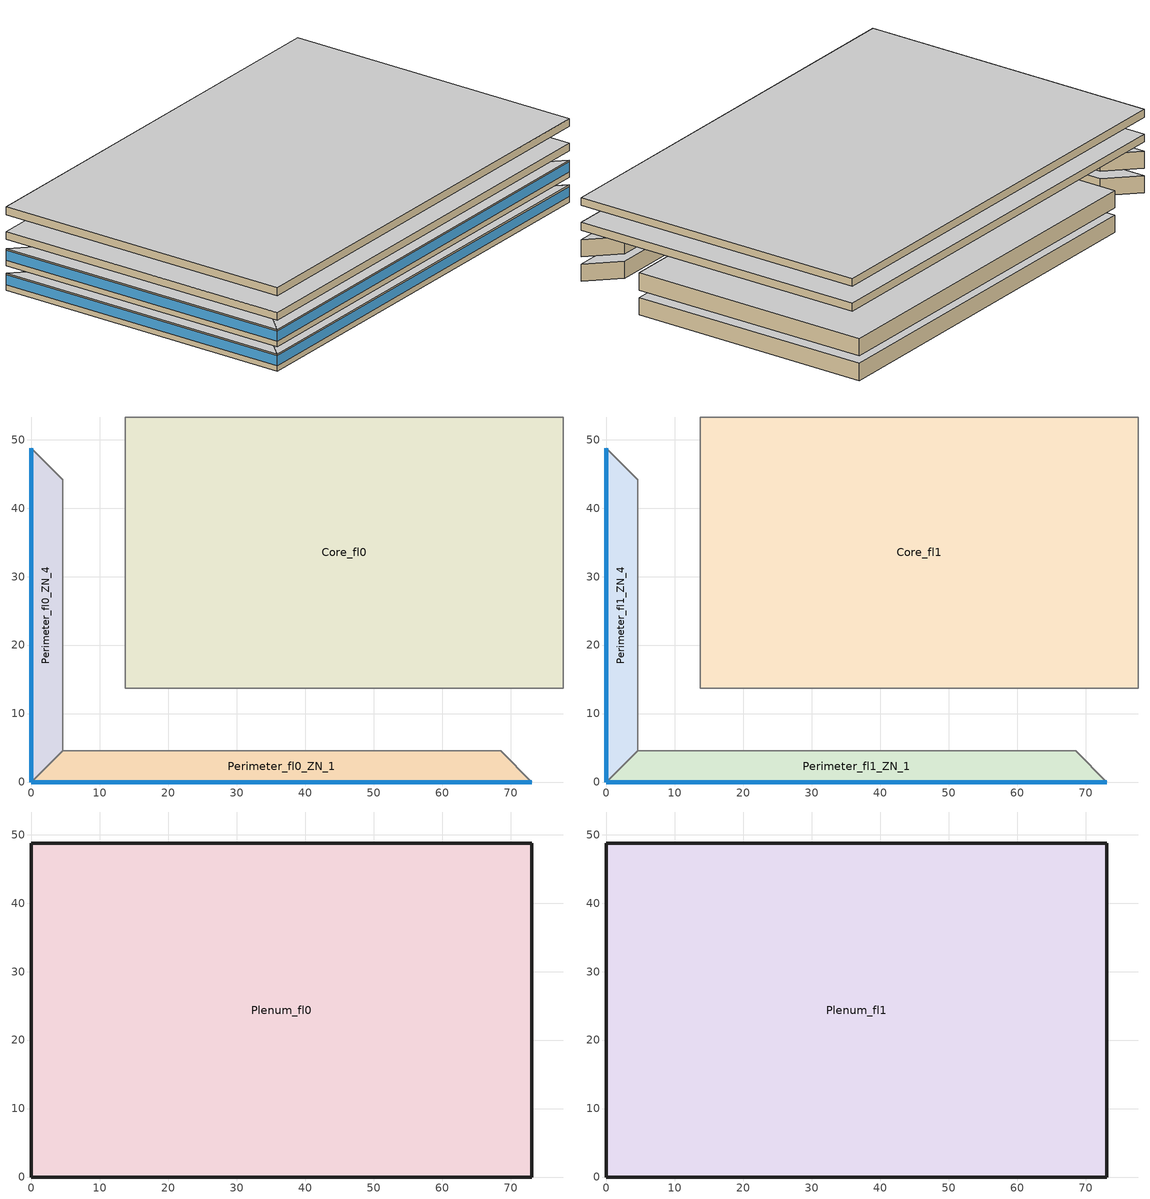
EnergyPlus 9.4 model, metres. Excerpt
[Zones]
Core_fl0
 floor adiabatic (INT-FLOOR-TOPSIDE): 77.68,53.31 77.68,13.72 13.72,13.72 13.72,53.31 z39.63
 wall to Perimeter_fl0_ZN_2 (int-walls): 77.68,13.72 77.68,53.31 z39.63:42.38
 wall to Perimeter_fl0_ZN_3 (int-walls): 77.68,53.31 13.72,53.31 z39.63:42.38
 wall to Perimeter_fl0_ZN_1 (int-walls): 13.72,13.72 77.68,13.72 z39.63:42.38
 wall to Perimeter_fl0_ZN_4 (int-walls): 13.72,53.31 13.72,13.72 z39.63:42.38
Perimeter_fl0_ZN_1
 floor adiabatic (INT-FLOOR-TOPSIDE): 68.53,4.57 73.11,0 0,0 4.57,4.57 z39.63
 wall outside (Mass Non-res Ext Wall): 0,0 73.11,0 z39.63:42.38
 wall to Perimeter_fl0_ZN_2 (int-walls): 73.11,0 68.53,4.57 z39.63:42.38
 wall to Perimeter_fl0_ZN_4 (int-walls): 4.57,4.57 0,0 z39.63:42.38
 window (Window Non-res Fixed): 0,0 73.11,0 z40.55:42.13
Perimeter_fl0_ZN_4
 floor adiabatic (INT-FLOOR-TOPSIDE): 4.57,4.57 0,0 0,48.74 4.57,44.16 z39.63
 wall outside (Mass Non-res Ext Wall): 0,48.74 0,0 z39.63:42.38
 wall to Perimeter_fl0_ZN_3 (int-walls): 4.57,44.16 0,48.74 z39.63:42.38
 window (Window Non-res Fixed): 0,48.74 0,0 z40.55:42.13
Core_fl1
 floor adiabatic (INT-FLOOR-TOPSIDE): 77.68,53.31 77.68,13.72 13.72,13.72 13.72,53.31 z43.59
 wall to Perimeter_fl1_ZN_2 (int-walls): 77.68,13.72 77.68,53.31 z43.59:46.34
 wall to Perimeter_fl1_ZN_3 (int-walls): 77.68,53.31 13.72,53.31 z43.59:46.34
 wall to Perimeter_fl1_ZN_1 (int-walls): 13.72,13.72 77.68,13.72 z43.59:46.34
 wall to Perimeter_fl1_ZN_4 (int-walls): 13.72,53.31 13.72,13.72 z43.59:46.34
Perimeter_fl1_ZN_1
 floor adiabatic (INT-FLOOR-TOPSIDE): 68.53,4.57 73.11,0 0,0 4.57,4.57 z43.59
 wall outside (Mass Non-res Ext Wall): 0,0 73.11,0 z43.59:46.34
 wall to Perimeter_fl1_ZN_2 (int-walls): 73.11,0 68.53,4.57 z43.59:46.34
 wall to Perimeter_fl1_ZN_4 (int-walls): 4.57,4.57 0,0 z43.59:46.34
 window (Window Non-res Fixed): 0,0 73.11,0 z44.51:46.09
Perimeter_fl1_ZN_4
 floor adiabatic (INT-FLOOR-TOPSIDE): 4.57,4.57 0,0 0,48.74 4.57,44.16 z43.59
 wall outside (Mass Non-res Ext Wall): 0,48.74 0,0 z43.59:46.34
 wall to Perimeter_fl1_ZN_3 (int-walls): 4.57,44.16 0,48.74 z43.59:46.34
 window (Window Non-res Fixed): 0,48.74 0,0 z44.51:46.09
Plenum_fl0
 floor to Perimeter_fl0_ZN_1 (DropCeiling): 73.11,0 0,0 4.57,4.57 68.53,4.57 z47.86
 floor to Perimeter_fl0_ZN_2 (DropCeiling): 73.11,0 68.53,4.57 68.53,44.16 73.11,48.74 z47.86
 floor to Perimeter_fl0_ZN_3 (DropCeiling): 0,48.74 73.11,48.74 68.53,44.16 4.57,44.16 z47.86
 floor to Perimeter_fl0_ZN_4 (DropCeiling): 0,0 0,48.74 4.57,44.16 4.57,4.57 z47.86
 floor to Core_fl0 (DropCeiling): 68.53,4.57 4.57,4.57 4.57,44.16 68.53,44.16 z47.86
 wall outside (Mass Non-res Ext Wall): 73.11,0 73.11,48.74 0,48.74 0,0 73.11,0 z47.86:49.08
 ceiling adiabatic (INT-FLOOR-UNDERSIDE): 73.11,48.74 0,48.74 0,0 73.11,0 z49.08
Plenum_fl1
 floor to Perimeter_fl1_ZN_1 (DropCeiling): 73.11,0 0,0 4.57,4.57 68.53,4.57 z51.83
 floor to Perimeter_fl1_ZN_2 (DropCeiling): 73.11,0 68.53,4.57 68.53,44.16 73.11,48.74 z51.83
 floor to Perimeter_fl1_ZN_3 (DropCeiling): 0,48.74 73.11,48.74 68.53,44.16 4.57,44.16 z51.83
 floor to Perimeter_fl1_ZN_4 (DropCeiling): 0,0 0,48.74 4.57,44.16 4.57,4.57 z51.83
 floor to Core_fl1 (DropCeiling): 68.53,4.57 4.57,4.57 4.57,44.16 68.53,44.16 z51.83
 wall outside (Mass Non-res Ext Wall): 73.11,0 73.11,48.74 0,48.74 0,0 73.11,0 z51.83:53.05
 ceiling adiabatic (INT-FLOOR-UNDERSIDE): 73.11,48.74 0,48.74 0,0 73.11,0 z53.05
[Building]
Ref Bldg Large Office New2004_v1.3_5.0: 0, City, 0.04, 0.2, FullInteriorAndExterior, 25, 6
[Site:GroundTemperature:BuildingSurface]
19.91, 19.92, 19.91, 19.93, 19.95, 20.04, 20.33, 20.06, 20.44, 20.09, 19.99, 19.95
[Site:Location]
USA CA-SAN FRANCISCO: 37.62, -122.4, -8, 5
[Site:WaterMainsTemperature]
Correlation: , 13.08, 8
[Construction]
DropCeiling: Std AC02
INT-FLOOR-TOPSIDE: MAT-CC05 4 HW CONCRETE, CP02 CARPET PAD
INT-FLOOR-UNDERSIDE: CP02 CARPET PAD, MAT-CC05 4 HW CONCRETE
InteriorFurnishings: Std Wood 6inch
Mass Non-res Ext Wall: 1IN Stucco, 8IN Concrete HW, Mass NonRes Wall Insulation, 1/2IN Gypsum
Window Non-res Fixed: NonRes Fixed Assembly Window
int-walls: 1/2IN Gypsum, 1/2IN Gypsum
[Material]
1/2IN Gypsum: Smooth, 0.0127, 0.16, 784.9, 830, 0.9, 0.92, 0.92
1IN Stucco: Smooth, 0.0253, 0.6918, 1858, 837, 0.9, 0.92, 0.92
8IN CONCRETE HW: Rough, 0.2032, 1.311, 2240, 836.8, 0.9, 0.7, 0.7
MAT-CC05 4 HW CONCRETE: Rough, 0.1016, 1.311, 2240, 836.8, 0.9, 0.7, 0.7
Mass NonRes Wall Insulation: MediumRough, 0.03654, 0.049, 265, 836.8, 0.9, 0.7, 0.7
Std AC02: MediumSmooth, 0.0127, 0.057, 288, 1339, 0.9, 0.7, 0.2
Std Wood 6inch: MediumSmooth, 0.15, 0.12, 540, 1210, 0.9, 0.7, 0.7
[Material:NoMass]
CP02 CARPET PAD: VeryRough, 0.2165, 0.9, 0.7, 0.8
[WindowMaterial:SimpleGlazingSystem]
NonRes Fixed Assembly Window: 6.927, 0.39
[ElectricEquipment]
Core_fl0_PlugMisc_Equip: Core_fl0, BLDG_EQUIP_SCH, Watts/Area, , 10.76, , 0, 0.5, 0, General
Core_fl1_PlugMisc_Equip: Core_fl1, BLDG_EQUIP_SCH, Watts/Area, , 10.76, , 0, 0.5, 0, General
Perimeter_fl0_ZN_1_PlugMisc_Equip: Perimeter_fl0_ZN_1, BLDG_EQUIP_SCH, Watts/Area, , 10.76, , 0, 0.5, 0, General
Perimeter_fl1_ZN_1_PlugMisc_Equip: Perimeter_fl1_ZN_1, BLDG_EQUIP_SCH, Watts/Area, , 10.76, , 0, 0.5, 0, General
Perimeter_fl0_ZN_2_PlugMisc_Equip: Perimeter_fl0_ZN_2, BLDG_EQUIP_SCH, Watts/Area, , 10.76, , 0, 0.5, 0, General
Perimeter_fl1_ZN_2_PlugMisc_Equip: Perimeter_fl1_ZN_2, BLDG_EQUIP_SCH, Watts/Area, , 10.76, , 0, 0.5, 0, General
Perimeter_fl0_ZN_3_PlugMisc_Equip: Perimeter_fl0_ZN_3, BLDG_EQUIP_SCH, Watts/Area, , 10.76, , 0, 0.5, 0, General
Perimeter_fl1_ZN_3_PlugMisc_Equip: Perimeter_fl1_ZN_3, BLDG_EQUIP_SCH, Watts/Area, , 10.76, , 0, 0.5, 0, General
Perimeter_fl0_ZN_4_PlugMisc_Equip: Perimeter_fl0_ZN_4, BLDG_EQUIP_SCH, Watts/Area, , 10.76, , 0, 0.5, 0, General
Perimeter_fl1_ZN_4_PlugMisc_Equip: Perimeter_fl1_ZN_4, BLDG_EQUIP_SCH, Watts/Area, , 10.76, , 0, 0.5, 0, General
[Exterior:FuelEquipment]
Elevators: Electricity, BLDG_ELEVATORS, 244400, Elevators
[Exterior:Lights]
Exterior Facade Lighting: ALWAYS_ON, 51260, AstronomicalClock, Exterior Facade Lighting
[InternalMass]
Core_fl0 Internal Mass: InteriorFurnishings, Core_fl0, 5065
Core_fl1 Internal Mass: InteriorFurnishings, Core_fl1, 5065
Perimeter_fl0_ZN_1 Internal Mass: InteriorFurnishings, Perimeter_fl0_ZN_1, 626.8
Perimeter_fl1_ZN_1 Internal Mass: InteriorFurnishings, Perimeter_fl1_ZN_1, 626.8
Perimeter_fl0_ZN_2 Internal Mass: InteriorFurnishings, Perimeter_fl0_ZN_2, 404
Perimeter_fl1_ZN_2 Internal Mass: InteriorFurnishings, Perimeter_fl1_ZN_2, 404
Perimeter_fl0_ZN_3 Internal Mass: InteriorFurnishings, Perimeter_fl0_ZN_3, 626.8
Perimeter_fl1_ZN_3 Internal Mass: InteriorFurnishings, Perimeter_fl1_ZN_3, 626.8
Perimeter_fl0_ZN_4 Internal Mass: InteriorFurnishings, Perimeter_fl0_ZN_4, 404
Perimeter_fl1_ZN_4 Internal Mass: InteriorFurnishings, Perimeter_fl1_ZN_4, 404
[Lights]
Core_fl0_Lights: Core_fl0, BLDG_LIGHT_SCH, Watts/Area, , 10.76, , 0, 0.7, 0.2, 1, General, No
Core_fl1_Lights: Core_fl1, BLDG_LIGHT_SCH, Watts/Area, , 10.76, , 0, 0.7, 0.2, 1, General, No
Perimeter_fl0_ZN_1_Lights: Perimeter_fl0_ZN_1, BLDG_LIGHT_SCH, Watts/Area, , 10.76, , 0, 0.7, 0.2, 1, General, No
Perimeter_fl1_ZN_1_Lights: Perimeter_fl1_ZN_1, BLDG_LIGHT_SCH, Watts/Area, , 10.76, , 0, 0.7, 0.2, 1, General, No
Perimeter_fl0_ZN_2_Lights: Perimeter_fl0_ZN_2, BLDG_LIGHT_SCH, Watts/Area, , 10.76, , 0, 0.7, 0.2, 1, General, No
Perimeter_fl1_ZN_2_Lights: Perimeter_fl1_ZN_2, BLDG_LIGHT_SCH, Watts/Area, , 10.76, , 0, 0.7, 0.2, 1, General, No
Perimeter_fl0_ZN_3_Lights: Perimeter_fl0_ZN_3, BLDG_LIGHT_SCH, Watts/Area, , 10.76, , 0, 0.7, 0.2, 1, General, No
Perimeter_fl1_ZN_3_Lights: Perimeter_fl1_ZN_3, BLDG_LIGHT_SCH, Watts/Area, , 10.76, , 0, 0.7, 0.2, 1, General, No
Perimeter_fl0_ZN_4_Lights: Perimeter_fl0_ZN_4, BLDG_LIGHT_SCH, Watts/Area, , 10.76, , 0, 0.7, 0.2, 1, General, No
Perimeter_fl1_ZN_4_Lights: Perimeter_fl1_ZN_4, BLDG_LIGHT_SCH, Watts/Area, , 10.76, , 0, 0.7, 0.2, 1, General, No
[OtherEquipment]
Spawn-Zone-Core_fl0-RadiantGains: None, Core_fl0, Spawn-RadiantGains-Schedule, EquipmentLevel, 0, 0, 0, 0, 1, 0
Spawn-Zone-Core_fl1-RadiantGains: None, Core_fl1, Spawn-RadiantGains-Schedule, EquipmentLevel, 0, 0, 0, 0, 1, 0
Spawn-Zone-Plenum_fl0-RadiantGains: None, Plenum_fl0, Spawn-RadiantGains-Schedule, EquipmentLevel, 0, 0, 0, 0, 1, 0
Spawn-Zone-Plenum_fl1-RadiantGains: None, Plenum_fl1, Spawn-RadiantGains-Schedule, EquipmentLevel, 0, 0, 0, 0, 1, 0
Spawn-Zone-Perimeter_fl0_ZN_1-RadiantGains: None, Perimeter_fl0_ZN_1, Spawn-RadiantGains-Schedule, EquipmentLevel, 0, 0, 0, 0, 1, 0
Spawn-Zone-Perimeter_fl1_ZN_1-RadiantGains: None, Perimeter_fl1_ZN_1, Spawn-RadiantGains-Schedule, EquipmentLevel, 0, 0, 0, 0, 1, 0
Spawn-Zone-Perimeter_fl0_ZN_2-RadiantGains: None, Perimeter_fl0_ZN_2, Spawn-RadiantGains-Schedule, EquipmentLevel, 0, 0, 0, 0, 1, 0
Spawn-Zone-Perimeter_fl1_ZN_2-RadiantGains: None, Perimeter_fl1_ZN_2, Spawn-RadiantGains-Schedule, EquipmentLevel, 0, 0, 0, 0, 1, 0
Spawn-Zone-Perimeter_fl0_ZN_3-RadiantGains: None, Perimeter_fl0_ZN_3, Spawn-RadiantGains-Schedule, EquipmentLevel, 0, 0, 0, 0, 1, 0
Spawn-Zone-Perimeter_fl1_ZN_3-RadiantGains: None, Perimeter_fl1_ZN_3, Spawn-RadiantGains-Schedule, EquipmentLevel, 0, 0, 0, 0, 1, 0
Spawn-Zone-Perimeter_fl0_ZN_4-RadiantGains: None, Perimeter_fl0_ZN_4, Spawn-RadiantGains-Schedule, EquipmentLevel, 0, 0, 0, 0, 1, 0
Spawn-Zone-Perimeter_fl1_ZN_4-RadiantGains: None, Perimeter_fl1_ZN_4, Spawn-RadiantGains-Schedule, EquipmentLevel, 0, 0, 0, 0, 1, 0
[People]
Core_fl0 People: Core_fl0, BLDG_OCC_SCH, Area/Person, , , 18.58, 0.3, Autocalculate, ACTIVITY_SCH, , No, ZoneAveraged, , WORK_EFF_SCH, ClothingInsulationSchedule, , CLOTHING_SCH, AIR_VELO_SCH, Fanger
Core_fl1 People: Core_fl1, BLDG_OCC_SCH, Area/Person, , , 18.58, 0.3, Autocalculate, ACTIVITY_SCH, , No, ZoneAveraged, , WORK_EFF_SCH, ClothingInsulationSchedule, , CLOTHING_SCH, AIR_VELO_SCH, Fanger
Perimeter_fl0_ZN_1 People: Perimeter_fl0_ZN_1, BLDG_OCC_SCH, Area/Person, , , 18.58, 0.3, Autocalculate, ACTIVITY_SCH, , No, ZoneAveraged, , WORK_EFF_SCH, ClothingInsulationSchedule, , CLOTHING_SCH, AIR_VELO_SCH, Fanger
Perimeter_fl1_ZN_1 People: Perimeter_fl1_ZN_1, BLDG_OCC_SCH, Area/Person, , , 18.58, 0.3, Autocalculate, ACTIVITY_SCH, , No, ZoneAveraged, , WORK_EFF_SCH, ClothingInsulationSchedule, , CLOTHING_SCH, AIR_VELO_SCH, Fanger
Perimeter_fl0_ZN_2 People: Perimeter_fl0_ZN_2, BLDG_OCC_SCH, Area/Person, , , 18.58, 0.3, Autocalculate, ACTIVITY_SCH, , No, ZoneAveraged, , WORK_EFF_SCH, ClothingInsulationSchedule, , CLOTHING_SCH, AIR_VELO_SCH, Fanger
Perimeter_fl1_ZN_2 People: Perimeter_fl1_ZN_2, BLDG_OCC_SCH, Area/Person, , , 18.58, 0.3, Autocalculate, ACTIVITY_SCH, , No, ZoneAveraged, , WORK_EFF_SCH, ClothingInsulationSchedule, , CLOTHING_SCH, AIR_VELO_SCH, Fanger
Perimeter_fl0_ZN_3 People: Perimeter_fl0_ZN_3, BLDG_OCC_SCH, Area/Person, , , 18.58, 0.3, Autocalculate, ACTIVITY_SCH, , No, ZoneAveraged, , WORK_EFF_SCH, ClothingInsulationSchedule, , CLOTHING_SCH, AIR_VELO_SCH, Fanger
Perimeter_fl1_ZN_3 People: Perimeter_fl1_ZN_3, BLDG_OCC_SCH, Area/Person, , , 18.58, 0.3, Autocalculate, ACTIVITY_SCH, , No, ZoneAveraged, , WORK_EFF_SCH, ClothingInsulationSchedule, , CLOTHING_SCH, AIR_VELO_SCH, Fanger
Perimeter_fl0_ZN_4 People: Perimeter_fl0_ZN_4, BLDG_OCC_SCH, Area/Person, , , 18.58, 0.3, Autocalculate, ACTIVITY_SCH, , No, ZoneAveraged, , WORK_EFF_SCH, ClothingInsulationSchedule, , CLOTHING_SCH, AIR_VELO_SCH, Fanger
Perimeter_fl1_ZN_4 People: Perimeter_fl1_ZN_4, BLDG_OCC_SCH, Area/Person, , , 18.58, 0.3, Autocalculate, ACTIVITY_SCH, , No, ZoneAveraged, , WORK_EFF_SCH, ClothingInsulationSchedule, , CLOTHING_SCH, AIR_VELO_SCH, Fanger
[UtilityCost:Charge:Simple]
SummerOnPeakDemandCharge: PGE_E-19_MediumGeneralTOUDemandService, PeakDemand, Summer, DemandCharges, 13.51
SummerMidPeakDemandCharge: PGE_E-19_MediumGeneralTOUDemandService, MidPeakDemand, Summer, DemandCharges, 3.75
SummerDemandCharge: PGE_E-19_MediumGeneralTOUDemandService, totalDemand, Summer, DemandCharges, 3.18
WinterMidPeakDemandCharge: PGE_E-19_MediumGeneralTOUDemandService, MidPeakDemand, Winter, DemandCharges, 3.69
WinterDemandCharge: PGE_E-19_MediumGeneralTOUDemandService, totalDemand, Winter, DemandCharges, 3.18
SummerPeakEnergyCharge: PGE_E-19_MediumGeneralTOUDemandService, PeakEnergy, Summer, EnergyCharges, 0.1575
SummerMidPeakEnergyCharge: PGE_E-19_MediumGeneralTOUDemandService, MidPeakEnergy, Summer, EnergyCharges, 0.09613
SummerOffPeakEnergyCharge: PGE_E-19_MediumGeneralTOUDemandService, OffPeakEnergy, Summer, EnergyCharges, 0.08203
WinterMidPeakEnergyCharge: PGE_E-19_MediumGeneralTOUDemandService, MidPeakEnergy, Winter, EnergyCharges, 0.1018
WinterOffPeakEnergyCharge: PGE_E-19_MediumGeneralTOUDemandService, OffPeakEnergy, Winter, EnergyCharges, 0.08203
TaxofEightPercent: PGE_E-19_MediumGeneralTOUDemandService, subtotal, Annual, Taxes, 0.08
SummerEnergyCharge: PGE_A-10MediumGeneralDemandService, totalEnergy, Summer, EnergyCharges, 0.1416
WinterEnergyCharge: PGE_A-10MediumGeneralDemandService, totalEnergy, Winter, EnergyCharges, 0.103
SummerDemandCharge: PGE_A-10MediumGeneralDemandService, totalDemand, Summer, DemandCharges, 6.56
WinterDemandCharge: PGE_A-10MediumGeneralDemandService, totalDemand, Winter, DemandCharges, 1.58
TaxofEightPercent: PGE_A-10MediumGeneralDemandService, subtotal, Annual, Taxes, 0.08
SummerEnergyCharge: PGE_A-1SmallGeneralService, totalEnergy, Summer, EnergyCharges, 0.1794
WinterEnergyCharge: PGE_A-1SmallGeneralService, totalEnergy, Winter, EnergyCharges, 0.1179
TaxofEightPercent: PGE_A-1SmallGeneralService, subtotal, Annual, Taxes, 0.08
MonthlyRateGasCharge: CA_EIAMonthlyRateGas, totalEnergy, Annual, EnergyCharges, CA_MonthlyGasRates
TaxofEightPercent: CA_EIAMonthlyRateGas, SubTotal, Annual, Taxes, 0.08
[UtilityCost:Qualify]
MinDemand500kw: PGE_E-19_MediumGeneralTOUDemandService, TotalDemand, Minimum, 500, Annual, Count, 12
MaxDemand500kw: PGE_A-10MediumGeneralDemandService, TotalDemand, Maximum, 500, Annual, Count, 1
MaxDemand500kw: PGE_A-1SmallGeneralService, TotalDemand, Maximum, 500, Annual, Count, 1
MaxEnergy4200kwh: PGE_A-1SmallGeneralService, TotalEnergy, Maximum, 4200, Annual, Count, 1
[UtilityCost:Tariff]
CA_EIAMonthlyRateGas: NaturalGas:Facility, MCF, , , , , , , 0, , , , Comm Gas
PGE_A-1SmallGeneralService: Electricity:Facility, kWh, , , , PGESeasonsSchedule, , HalfHour, 7.31, , , , Comm Elect
PGE_A-10MediumGeneralDemandService: Electricity:Facility, kWh, , , , PGESeasonsSchedule, , HalfHour, 67.64, , , , Comm Elect
PGE_E-19_MediumGeneralTOUDemandService: Electricity:Facility, kWh, , , PGETOUSched, PGESeasonsSchedule, , HalfHour, 174.9, , , , Comm Elect
[UtilityCost:Variable]
CA_MonthlyGasRates: CA_EIAMonthlyRateGas, Currency, 9.37, 8.88, 8.2, 7.29, 7.82, 8.26, 8.23, 8.21, 7.9, 8.09, 7.64, 8.43
[Zone]
Core_fl0: 0, 4.573, 4.573, 0, 1, 1, , , Autocalculate, , , Yes
Core_fl1: 0, 4.573, 4.573, 3.9632, 1, 1, , , Autocalculate, , , Yes
Plenum_fl0: 0, 0, 0, 2.744, 1, 1, , , Autocalculate, , , No
Plenum_fl1: 0, 0, 0, 6.7072, 1, 1, , , Autocalculate, , , No
Perimeter_fl0_ZN_1; Perimeter_fl0_ZN_4: 0, 0, 0, 0, 1, 1, , , Autocalculate, , , Yes
Perimeter_fl1_ZN_1; Perimeter_fl1_ZN_4: 0, 0, 0, 3.9632, 1, 1, , , Autocalculate, , , Yes
Perimeter_fl0_ZN_2: 0, 68.53, 0, 0, 1, 1, , , Autocalculate, , , Yes
Perimeter_fl1_ZN_2: 0, 68.53, 0, 3.9632, 1, 1, , , Autocalculate, , , Yes
Perimeter_fl0_ZN_3: 0, 0, 44.16, 0, 1, 1, , , Autocalculate, , , Yes
Perimeter_fl1_ZN_3: 0, 0, 44.16, 3.9632, 1, 1, , , Autocalculate, , , Yes
[Schedule:Compact]
ACTIVITY_SCH: Any Number, Through: 12/31, For: AllDays, Until: 24:00, 120
AIR_VELO_SCH: Any Number, Through: 12/31, For: AllDays, Until: 24:00, 0.2
ALWAYS_ON: On/Off, Through: 12/31, For: AllDays, Until: 24:00, 1
BLDG_ELEVATORS: Fraction, Through: 12/31, For: AllDays, Until: 04:00, 0.05, Until: 05:00, 0.1, Until: 06:00, 0.2, Until: 07:00, 0.4, Until: 09:00, 0.5, Until: 10:00, 0.35, Until: 16:00, 0.15, Until: 17:00, 0.35, Until: 19:00, 0.5, Until: 21:00, 0.4, Until: 22:00, 0.3, Until: 23:00, 0.2, Until: 24:00, 0.1
BLDG_EQUIP_SCH: Fraction, Through: 12/31, For: Weekdays, Until: 08:00, 0.4, Until: 12:00, 0.9, Until: 13:00, 0.8, Until: 17:00, 0.9, Until: 18:00, 0.8, Until: 20:00, 0.6, Until: 22:00, 0.5, Until: 24:00, 0.4, For: Saturday, Until: 06:00, 0.3, Until: 08:00, 0.4, Until: 14:00, 0.5, Until: 17:00, 0.35, Until: 24:00, 0.3, For: SummerDesignDay, Until: 24:00, 1, For: WinterDesignDay, Until: 24:00, 0, For: AllOtherDays, Until: 24:00, 0.3
BLDG_LIGHT_SCH: Fraction, Through: 12/31, For: Weekdays, Until: 05:00, 0.05, Until: 07:00, 0.1, Until: 08:00, 0.3, Until: 17:00, 0.9, Until: 18:00, 0.7, Until: 20:00, 0.5, Until: 22:00, 0.3, Until: 23:00, 0.1, Until: 24:00, 0.05, For: Saturday, Until: 06:00, 0.05, Until: 08:00, 0.1, Until: 14:00, 0.5, Until: 17:00, 0.15, Until: 24:00, 0.05, For: SummerDesignDay, Until: 24:00, 1, For: WinterDesignDay, Until: 24:00, 0, For: AllOtherDays, Until: 24:00, 0.05
BLDG_OCC_SCH: Fraction, Through: 12/31, For: SummerDesignDay, Until: 06:00, 0, Until: 22:00, 1, Until: 24:00, 0.05, For: Weekdays, Until: 06:00, 0, Until: 07:00, 0.1, Until: 08:00, 0.2, Until: 12:00, 0.95, Until: 13:00, 0.5, Until: 17:00, 0.95, Until: 18:00, 0.7, Until: 20:00, 0.4, Until: 22:00, 0.1, Until: 24:00, 0.05, For: Saturday, Until: 06:00, 0, Until: 08:00, 0.1, Until: 14:00, 0.5, Until: 17:00, 0.1, Until: 24:00, 0, For: AllOtherDays, Until: 24:00, 0
CLOTHING_SCH: Any Number, Through: 04/30, For: AllDays, Until: 24:00, 1, Through: 09/30, For: AllDays, Until: 24:00, 0.5, Through: 12/31, For: AllDays, Until: 24:00, 1
PGESeasonsSchedule: Number, Through: 4/30, For: AllDays, Until: 24:00, 1, Through: 10/31, For: AllDays, Until: 24:00, 3, Through: 12/31, For: AllDays, Until: 24:00, 1
PGETOUSched: Number, Through: 4/30, For: WeekDays, Until: 8:30, 3, Until: 21:30, 4, Until: 24:00, 3, For: AllOtherDays, Until: 24:00, 3, Through: 10/31, For: WeekDays, Until: 8:30, 3, Until: 12:00, 4, Until: 18:00, 1, Until: 21:30, 4, Until: 24:00, 3, For: AllOtherDays, Until: 24:00, 3, Through: 12/31, For: WeekDays, Until: 10:00, 3, Until: 22:00, 1, Until: 24:00, 3, For: AllOtherDays, Until: 24:00, 3
WORK_EFF_SCH: Fraction, Through: 12/31, For: AllDays, Until: 24:00, 0
[Schedule:Constant]
Spawn-RadiantGains-Schedule: 1
